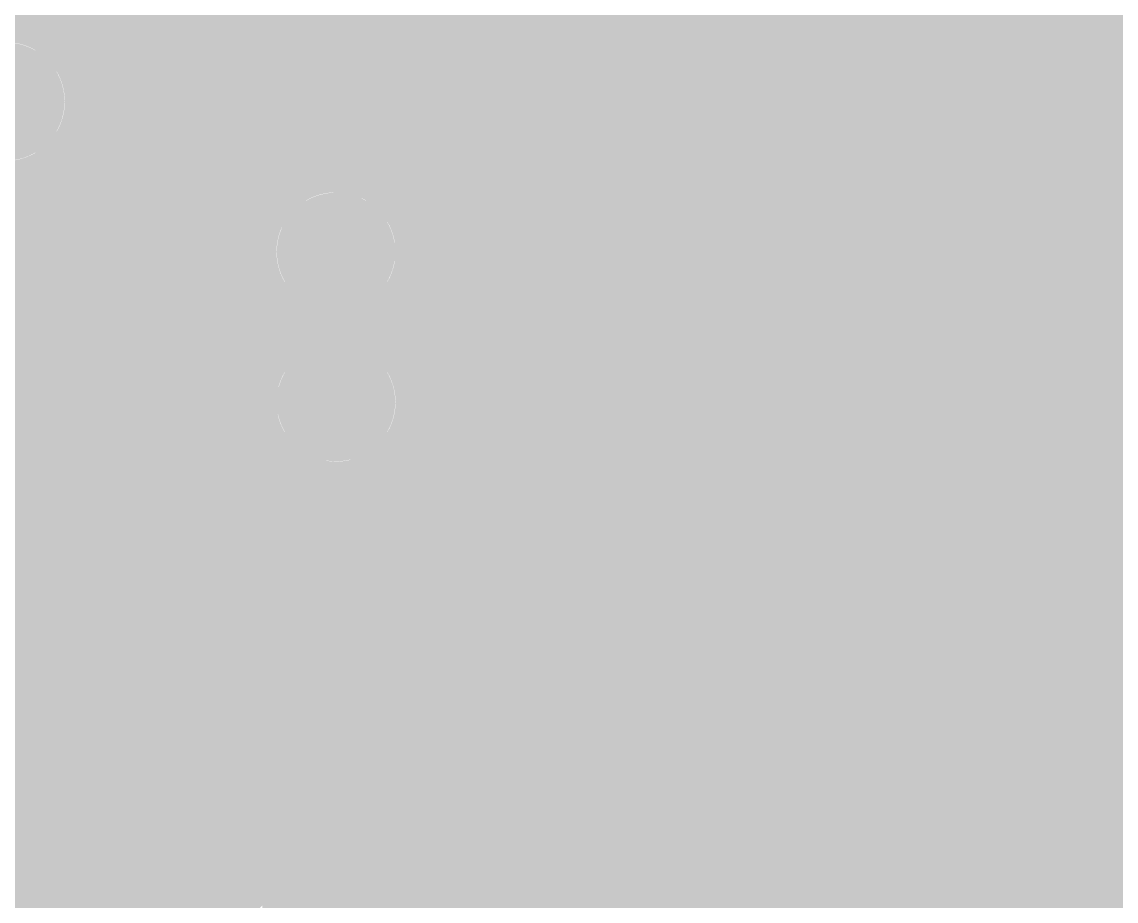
# Model space of a CAD drawing. Extents: x -4 to 136, y -50 to 40.
# Drawn here: x 109.99 to 119.24, y 6.83 to 14.26 of the extents above; entities that cross this region are included whole.
import ezdxf

# ---------------------------------------------------------------- set-up
doc = ezdxf.new("R2010")
doc.units = 0
doc.header["$MEASUREMENT"] = 0
doc.layers.get('0').update_dxf_attribs({"linetype": 'CONTINUOUS'})
for name, color, linetype in [('25-335-0_BOT', 7, 'CONTINUOUS'), ('25-335-0_DRD', 7, 'CONTINUOUS'), ('25-335-0_GND', 6, 'CONTINUOUS'), ('25-335-0_IN1', 4, 'CONTINUOUS'), ('25-335-0_SMT', 5, 'CONTINUOUS'), ('25-335-0_SPT', 10, 'CONTINUOUS'), ('25-335-0_SST', 9, 'CONTINUOUS'), ('25-335-0_TOP', 12, 'CONTINUOUS'), ('THRUHOLE_TAP', 15, 'CONTINUOUS')]:
    doc.layers.add(name, color=color, linetype=linetype)

# ---------------------------------------------------------------- blocks, each defined once
blk = doc.blocks.new('ROUND_40')
at = {"const_width": 0.29972}
blk.add_lwpolyline([(-0.14986, 0, 1), (0.14986, 0, 1)], format="xyb", close=True, dxfattribs=at)
blk = doc.blocks.new('ROUND_60')
at = {"const_width": 0.50038}
blk.add_lwpolyline([(-0.25019, 0, 1), (0.25019, 0, 1)], format="xyb", close=True, dxfattribs=at)
blk = doc.blocks.new('ROUND_63')
at = {"const_width": 0.0635}
blk.add_lwpolyline([(-0.03175, 0, 1), (0.03175, 0, 1)], format="xyb", close=True, dxfattribs=at)
blk = doc.blocks.new('RECTANGLE_2')
blk.add_solid([(0.4826, 0.4064), (0.4826, -0.4064), (-0.4826, 0.4064), (-0.4826, -0.4064)])
blk = doc.blocks.new('RECTANGLE_17')
blk.add_solid([(0.508, 0.635), (0.508, -0.635), (-0.508, 0.635), (-0.508, -0.635)])
blk = doc.blocks.new('ROUND_23')
at = {"const_width": 0.10033}
blk.add_lwpolyline([(-0.050164, 0, 1), (0.050164, 0, 1)], format="xyb", close=True, dxfattribs=at)

msp = doc.modelspace()

# ---------------------------------------------------------------- linework, layer by layer
at = {"layer": '25-335-0_BOT'}
for points, const_width in [([(118.4148, 33.401), (118.4148, -1.2573)], 0.254), ([(118.6434, 33.401), (118.6434, -1.2573)], 0.254), ([(118.1862, 27.10434), (118.1862, -1.2573)], 0.254), ([(118.872, 27.10688), (118.872, -1.2573)], 0.254), ([(117.9576, 26.85796), (117.9576, -1.2573)], 0.254), ([(119.1006, 26.85796), (119.1006, -1.2573)], 0.254), ([(114.3, 26.6954), (114.3, -1.2573)], 0.254), ([(117.729, 26.71572), (117.729, -1.2573)], 0.254), ([(119.3292, 26.71572), (119.3292, -1.2573)], 0.254), ([(114.5286, 26.62936), (114.5286, -1.2573)], 0.254), ([(114.7572, 26.61412), (114.7572, -1.2573)], 0.254), ([(114.9858, 26.6446), (114.9858, -1.2573)], 0.254), ([(117.0432, 26.63444), (117.0432, -1.2573)], 0.254), ([(117.2718, 26.61412), (117.2718, -1.2573)], 0.254), ([(117.5004, 26.63952), (117.5004, -1.2573)], 0.254), ([(114.0714, 20.62226), (114.0714, -1.2573)], 0.254), ([(111.0996, 18.6436), (111.0996, 5.28828)], 0.254), ([(110.2868, 18.51406), (110.2868, 14.0462)], 0.254), ([(110.871, 18.47342), (110.871, 0.1016)], 0.254), ([(110.4138, 18.4531), (110.4138, 13.87856)], 0.254), ([(110.6424, 18.42008), (110.6424, 0.3302)], 0.254), ([(111.633, 0.0762), (111.633, 4.953), (111.633, 16.51), (113.284, 18.161)], 0.381), ([(113.8428, 17.8689), (113.8428, -1.2573)], 0.254), ([(113.6142, 17.62506), (113.6142, -1.2573)], 0.254), ([(113.3856, 17.526), (113.3856, -1.2573)], 0.254), ([(113.157, 17.2974), (113.157, 12.68984)], 0.254), ([(112.9284, 17.0688), (112.9284, 12.88288)], 0.254), ([(112.6998, 16.8402), (112.6998, 12.94638)], 0.254), ([(112.4712, 16.6116), (112.4712, 12.92352)], 0.254), ([(111.1123, 16.51), (111.1123, 5.30606)], 0.254), ([(112.2426, 16.383), (112.2426, 12.79906)], 0.254), ([(115.2144, 16.3576), (115.2144, -1.2573)], 0.254), ([(112.1537, 16.2941), (112.1537, 12.70762)], 0.254), ([(115.443, 16.18742), (115.443, 4.94284)], 0.254), ([(115.6716, 16.13408), (115.6716, 5.13588)], 0.254), ([(116.8146, 14.7066), (116.8146, -1.2573)], 0.254), ([(115.9002, 14.65326), (115.9002, 5.19938)], 0.254), ([(116.1288, 14.5161), (116.1288, 5.17652)], 0.254), ([(116.3574, 14.48308), (116.3574, 5.05206)], 0.254), ([(116.586, 14.53642), (116.586, -1.2573)], 0.254), ([(111.1123, 14.2748), (110.2868, 14.2748)], 0.254), ([(119.7102, 14.2748), (112.1537, 14.2748)], 0.254), ([(111.1123, 14.0462), (110.2868, 14.0462)], 0.254), ([(119.7102, 14.0462), (112.1537, 14.0462)], 0.254), ([(111.1123, 13.8176), (110.44174, 13.8176)], 0.254), ([(119.7102, 13.8176), (112.1537, 13.8176)], 0.254), ([(111.1123, 13.589), (110.48492, 13.589)], 0.254), ([(119.7102, 13.589), (112.1537, 13.589)], 0.254), ([(110.4138, 13.2969), (110.4138, 0.5588)], 0.254), ([(111.1123, 13.3604), (110.44174, 13.3604)], 0.254), ([(119.7102, 13.3604), (112.1537, 13.3604)], 0.254), ([(111.1123, 13.1318), (110.2868, 13.1318)], 0.254), ([(119.7102, 13.1318), (112.1537, 13.1318)], 0.254), ([(110.1852, 13.05306), (110.1852, 0.7874)], 0.254), ([(109.9566, 12.9667), (109.9566, 1.016)], 0.254), ([(111.1123, 12.9032), (109.6137, 12.9032)], 0.254), ([(112.41278, 12.9032), (112.1537, 12.9032)], 0.254), ([(119.7102, 12.9032), (112.88522, 12.9032)], 0.254), ([(111.1123, 12.6746), (109.6137, 12.6746)], 0.254), ([(119.7102, 12.6746), (113.1697, 12.6746)], 0.254), ([(111.1123, 12.446), (109.6137, 12.446)], 0.254), ([(119.7102, 12.446), (113.26622, 12.446)], 0.254), ([(112.649, 12.319), (112.649, 11.049)], 0.2032), ([(111.1123, 12.2174), (109.6137, 12.2174)], 0.254), ([(119.7102, 12.2174), (113.2713, 12.2174)], 0.254), ([(111.1123, 11.9888), (109.6137, 11.9888)], 0.254), ([(119.59082, 11.9888), (113.18494, 11.9888)], 0.254), ([(113.157, 11.94562), (113.157, 11.41984)], 0.254), ([(113.0808, 11.85926), (113.0808, 11.5062)], 0.254), ([(111.1123, 11.7602), (109.6137, 11.7602)], 0.254), ([(119.51716, 11.7602), (113.0808, 11.7602)], 0.254), ([(111.1123, 11.5316), (109.6137, 11.5316)], 0.254), ([(119.52986, 11.5316), (113.0808, 11.5316)], 0.254), ([(111.1123, 11.303), (109.6137, 11.303)], 0.254), ([(119.63908, 11.303), (113.22558, 11.303)], 0.254), ([(111.1123, 11.0744), (109.6137, 11.0744)], 0.254), ([(119.98198, 11.0744), (113.27892, 11.0744)], 0.254), ([(111.1123, 10.8458), (109.6137, 10.8458)], 0.254), ([(124.1552, 10.8458), (113.2459, 10.8458)], 0.254), ([(111.1123, 10.6172), (109.6137, 10.6172)], 0.254), ([(112.1537, 10.66038), (112.1537, 5.30606)], 0.254), ([(112.18926, 10.6172), (112.1537, 10.6172)], 0.254), ([(124.1552, 10.6172), (113.1062, 10.6172)], 0.254), ([(113.157, 10.67562), (113.157, -1.2573)], 0.254), ([(112.2426, 10.5664), (112.2426, 5.11048)], 0.254), ([(112.4712, 10.44448), (112.4712, -1.2573)], 0.254), ([(112.6998, 10.42162), (112.6998, -1.2573)], 0.254), ([(112.9284, 10.48512), (112.9284, -1.2573)], 0.254), ([(111.1123, 10.3886), (109.6137, 10.3886)], 0.254), ([(124.1552, 10.3886), (112.1537, 10.3886)], 0.254), ([(111.1123, 10.16), (109.6137, 10.16)], 0.254), ([(124.1552, 10.16), (112.1537, 10.16)], 0.254), ([(111.1123, 9.9314), (109.6137, 9.9314)], 0.254), ([(124.1552, 9.9314), (112.1537, 9.9314)], 0.254), ([(111.1123, 9.7028), (109.6137, 9.7028)], 0.254), ([(124.12726, 9.7028), (112.1537, 9.7028)], 0.254), ([(111.1123, 9.4742), (109.6137, 9.4742)], 0.254), ([(123.9901, 9.4742), (112.1537, 9.4742)], 0.254), ([(111.1123, 9.2456), (109.6137, 9.2456)], 0.254), ([(123.95708, 9.2456), (112.1537, 9.2456)], 0.254), ([(111.1123, 9.017), (109.6137, 9.017)], 0.254), ([(124.01042, 9.017), (112.1537, 9.017)], 0.254), ([(111.1123, 8.7884), (109.6137, 8.7884)], 0.254), ([(124.1806, 8.7884), (112.1537, 8.7884)], 0.254), ([(111.1123, 8.5598), (109.6137, 8.5598)], 0.254), ([(124.66574, 8.5598), (112.1537, 8.5598)], 0.254), ([(111.1123, 8.3312), (109.6137, 8.3312)], 0.254), ([(124.6632, 8.3312), (112.1537, 8.3312)], 0.254), ([(111.1123, 8.1026), (109.6137, 8.1026)], 0.254), ([(124.6632, 8.1026), (112.1537, 8.1026)], 0.254), ([(111.1123, 7.874), (109.6137, 7.874)], 0.254), ([(124.51842, 7.874), (112.1537, 7.874)], 0.254), ([(111.1123, 7.6454), (109.6137, 7.6454)], 0.254), ([(124.46508, 7.6454), (112.1537, 7.6454)], 0.254), ([(111.1123, 7.4168), (109.6137, 7.4168)], 0.254), ([(124.4981, 7.4168), (112.1537, 7.4168)], 0.254), ([(111.1123, 7.1882), (109.6137, 7.1882)], 0.254), ([(124.63526, 7.1882), (112.1537, 7.1882)], 0.254), ([(111.1123, 6.9596), (109.6137, 6.9596)], 0.254), ([(126.0602, 6.9596), (112.1537, 6.9596)], 0.254), ([(111.1123, 6.731), (109.6137, 6.731)], 0.254), ([(126.0602, 6.731), (112.1537, 6.731)], 0.254)]:
    msp.add_lwpolyline(points, dxfattribs=dict(at, const_width=const_width))
at = {"layer": '25-335-0_BOT', "const_width": 0.254}
for points in [[(110.48492, 13.589, 0.2063464), (110.28752, 14.04696)], [(109.855, 12.95908, 0.4142136), (110.48492, 13.589)], [(112.649, 12.94892, 0.2303249), (112.15342, 12.70784)], [(113.27892, 12.319, 0.4142136), (112.649, 12.94892)], [(113.0808, 11.85926, 0.2070673), (113.27972, 12.319)], [(113.27892, 11.049, 0.2063464), (113.08152, 11.50696)], [(112.649, 10.41908, 0.4142136), (113.27892, 11.049)], [(112.1537, 10.66038, 0.2303247), (112.649, 10.41944)]]:
    msp.add_lwpolyline(points, format="xyb", dxfattribs=at)
at = {"layer": '25-335-0_DRD', "const_width": 0.254}
for points in [[(110.49, 14.224), (109.22, 14.224)], [(110.49, 14.224), (109.22, 12.954)], [(110.49, 12.954), (109.22, 14.224)], [(110.49, 12.954), (110.49, 14.224)], [(115.951, 14.097), (115.951, 12.827)], [(117.221, 14.097), (115.951, 14.097)], [(117.221, 14.097), (115.951, 12.827)], [(117.221, 12.827), (115.951, 14.097)], [(115.951, 14.097), (115.951, 12.827)], [(117.221, 14.097), (115.951, 14.097)], [(117.221, 14.097), (115.951, 12.827)], [(117.221, 12.827), (115.951, 14.097)], [(117.221, 12.827), (117.221, 14.097)], [(117.221, 12.827), (117.221, 14.097)], [(109.22, 12.954), (110.49, 12.954)], [(110.236, 12.954), (110.236, 11.684)], [(111.506, 12.954), (110.236, 12.954)], [(111.506, 12.954), (110.236, 11.684)], [(111.506, 11.684), (110.236, 12.954)], [(111.506, 11.684), (111.506, 12.954)], [(112.014, 12.954), (112.014, 11.684)], [(113.284, 12.954), (112.014, 12.954)], [(113.284, 12.954), (112.014, 11.684)], [(113.284, 11.684), (112.014, 12.954)], [(113.284, 11.684), (113.284, 12.954)], [(115.951, 12.827), (117.221, 12.827)], [(115.951, 12.827), (117.221, 12.827)], [(110.236, 11.684), (111.506, 11.684)], [(112.014, 11.684), (113.284, 11.684)], [(112.014, 11.684), (112.014, 10.414)], [(113.284, 11.684), (112.014, 11.684)], [(113.284, 11.684), (112.014, 10.414)], [(113.284, 10.414), (112.014, 11.684)], [(113.284, 10.414), (113.284, 11.684)], [(111.887, 10.414), (111.887, 9.144)], [(113.157, 10.414), (111.887, 10.414)], [(113.157, 10.414), (111.887, 9.144)], [(113.157, 9.144), (111.887, 10.414)], [(111.887, 10.414), (111.887, 9.144)], [(113.157, 10.414), (111.887, 10.414)], [(113.157, 10.414), (111.887, 9.144)], [(113.157, 9.144), (111.887, 10.414)], [(112.014, 10.414), (113.284, 10.414)], [(113.157, 9.144), (113.157, 10.414)], [(113.157, 9.144), (113.157, 10.414)], [(111.887, 9.144), (113.157, 9.144)], [(111.887, 9.144), (113.157, 9.144)], [(115.316, 9.017), (115.316, 7.747)], [(116.586, 9.017), (115.316, 9.017)], [(116.586, 9.017), (115.316, 7.747)], [(116.586, 7.747), (115.316, 9.017)], [(115.316, 9.017), (115.316, 7.747)], [(116.586, 9.017), (115.316, 9.017)], [(116.586, 9.017), (115.316, 7.747)], [(116.586, 7.747), (115.316, 9.017)], [(115.316, 9.017), (115.316, 7.747)], [(116.586, 9.017), (115.316, 9.017)], [(116.586, 9.017), (115.316, 7.747)], [(116.586, 7.747), (115.316, 9.017)], [(115.316, 9.017), (115.316, 7.747)], [(116.586, 9.017), (115.316, 9.017)], [(116.586, 9.017), (115.316, 7.747)], [(116.586, 7.747), (115.316, 9.017)], [(116.586, 7.747), (116.586, 9.017)], [(116.586, 7.747), (116.586, 9.017)], [(116.586, 7.747), (116.586, 9.017)], [(116.586, 7.747), (116.586, 9.017)], [(116.205, 8.89), (116.205, 7.62)], [(117.475, 8.89), (116.205, 8.89)], [(117.475, 8.89), (116.205, 7.62)], [(117.475, 7.62), (116.205, 8.89)], [(116.205, 8.89), (116.205, 7.62)], [(117.475, 8.89), (116.205, 8.89)], [(117.475, 8.89), (116.205, 7.62)], [(117.475, 7.62), (116.205, 8.89)], [(117.475, 7.62), (117.475, 8.89)], [(117.475, 7.62), (117.475, 8.89)], [(118.11, 8.89), (118.11, 7.62)], [(119.38, 8.89), (118.11, 8.89)], [(119.38, 8.89), (118.11, 7.62)], [(119.38, 7.62), (118.11, 8.89)], [(115.316, 7.747), (116.586, 7.747)], [(115.316, 7.747), (116.586, 7.747)], [(115.316, 7.747), (116.586, 7.747)], [(115.316, 7.747), (116.586, 7.747)], [(116.205, 7.62), (117.475, 7.62)], [(116.205, 7.62), (117.475, 7.62)], [(118.11, 7.62), (119.38, 7.62)]]:
    msp.add_lwpolyline(points, dxfattribs=at)
at = {"layer": '25-335-0_IN1'}
for points, const_width in [([(119.7991, 27.96032), (119.7991, 27.5971), (119.507, 27.305), (119.507, 13.843), (110.363, 4.699), (104.775, 4.699), (104.267, 5.207)], 0.2032), ([(118.4148, 27.2669), (118.4148, 13.3604)], 0.254), ([(118.6434, 27.26944), (118.6434, 13.589)], 0.254), ([(118.1862, 26.98242), (118.1862, 13.1318)], 0.254), ([(118.872, 26.98496), (118.872, 13.8176)], 0.254), ([(117.9576, 26.80716), (117.9576, 12.9032)], 0.254), ([(119.0752, 26.82494), (119.0752, 14.0208)], 0.254), ([(117.729, 26.69794), (117.729, 12.6746)], 0.254), ([(117.0432, 26.62936), (117.0432, 11.9888)], 0.254), ([(117.2718, 26.61412), (117.2718, 12.2174)], 0.254), ([(117.5004, 26.63444), (117.5004, 12.446)], 0.254), ([(109.9566, 15.1892), (109.9566, 14.2113)], 0.254), ([(110.1852, 15.1892), (110.1852, 14.12494)], 0.254), ([(110.4138, 15.1892), (110.4138, 13.87856)], 0.254), ([(110.6424, 15.1892), (110.6424, 5.588)], 0.254), ([(110.871, 15.1892), (110.871, 5.8166)], 0.254), ([(111.0996, 15.1892), (111.0996, 6.0452)], 0.254), ([(111.3282, 15.1892), (111.3282, 6.2738)], 0.254), ([(111.5568, 15.1892), (111.5568, 6.5024)], 0.254), ([(111.7854, 15.1892), (111.7854, 6.731)], 0.254), ([(112.014, 15.1892), (112.014, 6.9596)], 0.254), ([(112.2426, 15.1892), (112.2426, 12.79906)], 0.254), ([(112.4712, 15.1892), (112.4712, 12.92352)], 0.254), ([(112.6998, 15.1892), (112.6998, 12.94638)], 0.254), ([(112.9284, 15.1892), (112.9284, 12.88288)], 0.254), ([(113.157, 15.1892), (113.157, 12.68984)], 0.254), ([(113.3856, 15.1892), (113.3856, 8.3312)], 0.254), ([(113.6142, 15.1892), (113.6142, 8.5598)], 0.254), ([(113.8428, 15.1892), (113.8428, 8.7884)], 0.254), ([(114.0714, 15.1892), (114.0714, 9.017)], 0.254), ([(114.3, 15.1892), (114.3, 9.2456)], 0.254), ([(114.5286, 15.1892), (114.5286, 9.4742)], 0.254), ([(114.7572, 15.1892), (114.7572, 9.7028)], 0.254), ([(114.9858, 15.1892), (114.9858, 9.9314)], 0.254), ([(115.2144, 15.1892), (115.2144, 10.16)], 0.254), ([(115.443, 15.1892), (115.443, 10.3886)], 0.254), ([(115.6716, 15.16126), (115.6716, 10.6172)], 0.254), ([(116.8146, 14.7066), (116.8146, 11.7602)], 0.254), ([(115.9002, 14.65326), (115.9002, 10.8458)], 0.254), ([(116.1288, 14.5161), (116.1288, 11.0744)], 0.254), ([(116.3574, 14.48308), (116.3574, 11.303)], 0.254), ([(116.586, 14.53642), (116.586, 11.5316)], 0.254), ([(119.0752, 14.2748), (109.7788, 14.2748)], 0.254), ([(119.0752, 14.0208), (110.18266, 5.1308)], 0.254), ([(119.0752, 14.0462), (110.2868, 14.0462)], 0.254), ([(118.86946, 13.8176), (110.44174, 13.8176)], 0.254), ([(118.64086, 13.589), (110.48492, 13.589)], 0.254), ([(119.8118, 13.5382), (111.82604, 5.55244)], 0.254), ([(110.4138, 13.2969), (110.4138, 5.3594)], 0.254), ([(118.41226, 13.3604), (110.44174, 13.3604)], 0.254), ([(118.18366, 13.1318), (110.2868, 13.1318)], 0.254), ([(110.1852, 13.05306), (110.1852, 5.1308)], 0.254), ([(119.3292, 13.05306), (119.3292, -3.556)], 0.254), ([(109.9566, 12.9667), (109.9566, 5.1308)], 0.254), ([(112.41278, 12.9032), (108.5088, 12.9032)], 0.254), ([(117.95506, 12.9032), (112.88522, 12.9032)], 0.254), ([(119.1006, 12.82446), (119.1006, -3.556)], 0.254), ([(135.509, 12.9032), (119.1768, 12.9032)], 0.254), ([(112.1283, 12.6746), (108.5088, 12.6746)], 0.254), ([(117.72646, 12.6746), (113.1697, 12.6746)], 0.254), ([(135.509, 12.6746), (118.9482, 12.6746)], 0.254), ([(118.872, 12.59586), (118.872, -3.556)], 0.254), ([(112.03178, 12.446), (108.5088, 12.446)], 0.254), ([(117.49786, 12.446), (113.26622, 12.446)], 0.254), ([(118.6434, 12.36726), (118.6434, -3.556)], 0.254), ([(135.509, 12.446), (118.7196, 12.446)], 0.254), ([(112.0267, 12.2174), (108.5088, 12.2174)], 0.254), ([(117.26926, 12.2174), (113.2713, 12.2174)], 0.254), ([(119.80672, 12.2174), (118.491, 12.2174)], 0.254), ([(118.4148, 12.13866), (118.4148, -3.556)], 0.254), ([(112.11306, 11.9888), (108.5088, 11.9888)], 0.254), ([(117.04066, 11.9888), (113.18494, 11.9888)], 0.254), ([(119.59082, 11.9888), (118.2624, 11.9888)], 0.254), ([(113.157, 11.94562), (113.157, 11.41984)], 0.254), ([(118.1862, 11.91006), (118.1862, -3.556)], 0.254), ([(112.2426, 11.8364), (112.2426, 11.52906)], 0.254), ([(112.3569, 11.7602), (108.5088, 11.7602)], 0.254), ([(112.4712, 11.71448), (112.4712, 11.65352)], 0.254), ([(112.9284, 11.75512), (112.9284, 11.61288)], 0.254), ([(116.81206, 11.7602), (112.93856, 11.7602)], 0.254), ([(119.51716, 11.7602), (118.0338, 11.7602)], 0.254), ([(117.9576, 11.68146), (117.9576, -3.556)], 0.254), ([(112.2426, 11.5316), (108.5088, 11.5316)], 0.254), ([(116.58346, 11.5316), (113.05286, 11.5316)], 0.254), ([(119.52986, 11.5316), (117.8052, 11.5316)], 0.254), ([(117.729, 11.45286), (117.729, -3.556)], 0.254), ([(112.07242, 11.303), (108.5088, 11.303)], 0.254), ([(116.35486, 11.303), (113.22558, 11.303)], 0.254), ([(119.63908, 11.303), (117.5766, 11.303)], 0.254), ([(117.5004, 11.22426), (117.5004, -3.556)], 0.254), ([(112.01908, 11.0744), (108.64088, 11.0744)], 0.254), ([(116.12626, 11.0744), (113.27892, 11.0744)], 0.254), ([(119.98198, 11.0744), (117.348, 11.0744)], 0.254), ([(117.2718, 10.99566), (117.2718, -3.556)], 0.254), ([(112.0521, 10.8458), (108.70438, 10.8458)], 0.254), ([(115.89766, 10.8458), (113.2459, 10.8458)], 0.254), ([(135.509, 10.8458), (117.1194, 10.8458)], 0.254), ([(117.0432, 10.76706), (117.0432, -3.556)], 0.254), ([(112.18926, 10.6172), (108.68152, 10.6172)], 0.254), ([(115.66906, 10.6172), (113.1062, 10.6172)], 0.254), ([(113.157, 10.67562), (113.157, 8.1026)], 0.254), ([(135.509, 10.6172), (116.8908, 10.6172)], 0.254), ([(112.2426, 10.5664), (112.2426, 7.1882)], 0.254), ([(116.8146, 10.53846), (116.8146, -3.556)], 0.254), ([(112.4712, 10.44448), (112.4712, 7.4168)], 0.254), ([(112.6998, 10.42162), (112.6998, 7.6454)], 0.254), ([(112.9284, 10.48512), (112.9284, 7.874)], 0.254), ([(115.44046, 10.3886), (108.55706, 10.3886)], 0.254), ([(135.509, 10.3886), (116.6622, 10.3886)], 0.254), ([(116.586, 10.30986), (116.586, -3.556)], 0.254), ([(115.21186, 10.16), (107.30484, 10.16)], 0.254), ([(135.509, 10.16), (116.4336, 10.16)], 0.254), ([(116.3574, 10.08126), (116.3574, 5.05206)], 0.254), ([(114.98326, 9.9314), (104.3686, 9.9314)], 0.254), ([(135.509, 9.9314), (116.205, 9.9314)], 0.254), ([(116.1288, 9.85266), (116.1288, 5.17652)], 0.254), ([(114.75466, 9.7028), (104.38384, 9.7028)], 0.254), ([(124.12726, 9.7028), (115.9764, 9.7028)], 0.254), ([(115.9002, 9.62406), (115.9002, 5.19938)], 0.254), ([(114.52606, 9.4742), (104.31018, 9.4742)], 0.254), ([(123.9901, 9.4742), (115.7478, 9.4742)], 0.254), ([(115.6716, 9.39546), (115.6716, 5.13588)], 0.254), ([(114.29746, 9.2456), (104.09428, 9.2456)], 0.254), ([(123.95708, 9.2456), (115.5192, 9.2456)], 0.254), ([(115.443, 9.16686), (115.443, 4.94284)], 0.254), ([(114.06886, 9.017), (99.30638, 9.017)], 0.254), ([(115.2144, 8.93826), (115.2144, 4.6228)], 0.254), ([(124.01042, 9.017), (115.2906, 9.017)], 0.254), ([(113.84026, 8.7884), (98.96348, 8.7884)], 0.254), ([(124.1806, 8.7884), (115.062, 8.7884)], 0.254), ([(114.9858, 8.70966), (114.9858, 4.6228)], 0.254), ([(113.61166, 8.5598), (97.7138, 8.5598)], 0.254), ([(114.7572, 8.48106), (114.7572, 4.6228)], 0.254), ([(135.509, 8.5598), (114.8334, 8.5598)], 0.254), ([(113.38306, 8.3312), (97.9424, 8.3312)], 0.254), ([(135.509, 8.3312), (114.6048, 8.3312)], 0.254), ([(114.5286, 8.25246), (114.5286, 4.6228)], 0.254), ([(113.15446, 8.1026), (98.171, 8.1026)], 0.254), ([(124.6886, 8.1026), (114.3762, 8.1026)], 0.254), ([(114.3, 8.02386), (114.3, 4.6228)], 0.254), ([(112.92586, 7.874), (98.3996, 7.874)], 0.254), ([(124.51842, 7.874), (114.1476, 7.874)], 0.254), ([(114.0714, 7.79526), (114.0714, 4.6228)], 0.254), ([(112.69726, 7.6454), (104.49306, 7.6454)], 0.254), ([(124.46508, 7.6454), (113.919, 7.6454)], 0.254), ([(113.8428, 7.56666), (113.8428, 4.6228)], 0.254), ([(112.46866, 7.4168), (104.61752, 7.4168)], 0.254), ([(124.4981, 7.4168), (113.6904, 7.4168)], 0.254), ([(113.6142, 7.33806), (113.6142, 4.6228)], 0.254), ([(112.24006, 7.1882), (104.64038, 7.1882)], 0.254), ([(124.63526, 7.1882), (113.4618, 7.1882)], 0.254), ([(113.3856, 7.10946), (113.3856, 4.6228)], 0.254), ([(112.01146, 6.9596), (104.57688, 6.9596)], 0.254), ([(135.509, 6.9596), (113.2332, 6.9596)], 0.254), ([(113.157, 6.88086), (113.157, 4.6228)], 0.254), ([(111.78286, 6.731), (104.38384, 6.731)], 0.254), ([(135.509, 6.731), (113.0046, 6.731)], 0.254)]:
    msp.add_lwpolyline(points, dxfattribs=dict(at, const_width=const_width))
at = {"layer": '25-335-0_IN1', "const_width": 0.254}
for points in [[(110.48492, 13.589, 0.4142136), (109.855, 14.21892)], [(109.855, 12.95908, 0.4142136), (110.48492, 13.589)], [(112.649, 12.94892, 0.4142136), (112.01908, 12.319)], [(113.27892, 12.319, 0.4142136), (112.649, 12.94892)], [(112.01908, 12.319, 0.4142136), (112.649, 11.68908)], [(112.649, 11.68908, 0.4142136), (113.27892, 12.319)], [(112.649, 11.67892, 0.4142136), (112.01908, 11.049)], [(113.27892, 11.049, 0.4142136), (112.649, 11.67892)], [(112.01908, 11.049, 0.4142136), (112.649, 10.41908)], [(112.649, 10.41908, 0.4142136), (113.27892, 11.049)]]:
    msp.add_lwpolyline(points, format="xyb", dxfattribs=at)
at = {"layer": '25-335-0_SST', "const_width": 0.1524}
for points in [[(107.823, 12.319), (111.887, 12.319), (111.887, 16.891), (110.109, 16.891), (109.855, 16.637), (109.601, 16.891), (107.823, 16.891), (107.823, 12.319)], [(112.268, 12.319), (116.332, 12.319), (116.332, 16.891), (114.554, 16.891), (114.3, 16.637), (114.046, 16.891), (112.268, 16.891), (112.268, 12.319)], [(116.713, 12.319), (120.777, 12.319), (120.777, 16.891), (118.999, 16.891), (118.745, 16.637), (118.491, 16.891), (116.713, 16.891), (116.713, 12.319)], [(111.633, 7.239), (115.697, 7.239), (115.697, 11.811), (113.919, 11.811), (113.665, 11.557), (113.411, 11.811), (111.633, 11.811), (111.633, 7.239)], [(114.6048, 11.60526), (114.43462, 11.54684), (114.43462, 11.30808), (114.6048, 11.24966), (114.77498, 11.13028), (115.28298, 11.13028), (115.45062, 11.19124), (115.45062, 11.54684), (115.28298, 11.60526), (114.6048, 11.60526)], [(116.0145, 11.6205), (116.0145, 8.6995), (117.6528, 8.6995), (117.6528, 11.6205), (116.0145, 11.6205)], [(117.9195, 11.6205), (117.9195, 8.6995), (119.5578, 8.6995), (119.5578, 11.6205), (117.9195, 11.6205)], [(112.4204, 11.48334), (112.4204, 11.12774), (112.59058, 11.00836), (112.76076, 11.00836), (112.9284, 11.12774), (112.9284, 11.48334), (111.9124, 11.48334)], [(114.77498, 11.36904), (114.43462, 11.13028)], [(112.4204, 11.18616), (111.9124, 11.00836)], [(114.77498, 10.29208), (114.77498, 10.76706), (115.45062, 10.53084), (115.45062, 10.41146), (114.43462, 10.41146)], [(112.4204, 10.23112), (112.4204, 10.58672), (112.59058, 10.64514), (112.76076, 10.64514), (112.9284, 10.58672), (112.9284, 10.23112), (112.76076, 10.17016), (112.59058, 10.17016), (111.9124, 10.40892)], [(109.6645, 10.3505), (109.6645, 7.4295), (111.3028, 7.4295), (111.3028, 10.3505), (109.6645, 10.3505)], [(112.4204, 9.74852), (112.4204, 9.39292), (112.25276, 9.33196), (112.08258, 9.33196), (111.9124, 9.39292), (111.9124, 9.74852), (112.08258, 9.80694), (112.25276, 9.80694), (112.9284, 9.57072)], [(116.12118, 7.90194), (116.47678, 7.90194), (116.59616, 8.07212), (116.59616, 8.23976), (116.47678, 8.40994), (116.12118, 8.40994), (116.12118, 7.39394)], [(117.3734, 7.90194), (117.0178, 7.90194), (116.95938, 8.07212), (116.95938, 8.23976), (117.0178, 8.40994), (117.3734, 8.40994), (117.43436, 8.23976), (117.43436, 8.07212), (117.1956, 7.39394)], [(118.27256, 7.73176), (117.79758, 7.73176), (118.0338, 8.40994), (118.15318, 8.40994), (118.15318, 7.39394)], [(116.41836, 7.90194), (116.59616, 7.39394)], [(109.6645, 7.1755), (109.6645, 4.2545), (111.3028, 4.2545), (111.3028, 7.1755), (109.6645, 7.1755)]]:
    msp.add_lwpolyline(points, dxfattribs=at)
at = {"layer": '25-335-0_TOP'}
for points, const_width in [([(117.729, 13.462), (117.729, 14.478), (105.029, 14.478), (104.521, 14.986), (104.521, 15.621), (104.013, 16.129), (102.235, 16.129), (101.6, 16.764), (100.33, 16.764), (99.187, 15.621), (98.298, 15.621)], 0.2032), ([(116.84, 10.8712), (116.8908, 10.8712), (117.602, 10.16), (121.666, 10.16), (123.19, 11.684), (123.19, 14.097), (122.809, 14.478), (117.729, 14.478), (117.729, 13.462)], 0.2032), ([(111.7092, 14.0462), (111.7092, 12.4968)], 0.254), ([(112.4458, 14.0462), (111.7092, 14.0462)], 0.254), ([(112.4458, 14.0462), (111.7092, 14.0462)], 0.254), ([(111.7854, 14.0462), (111.7854, 12.1158)], 0.254), ([(112.014, 14.0462), (112.014, 12.1158)], 0.254), ([(112.2426, 14.0462), (112.2426, 12.84478)], 0.254), ([(112.4458, 14.0462), (112.4458, 13.1064)], 0.254), ([(114.1222, 14.0462), (114.1222, 12.8397)], 0.254), ([(114.4778, 14.0462), (114.1222, 14.0462)], 0.254), ([(114.4778, 14.0462), (114.1222, 14.0462)], 0.254), ([(114.3, 14.0462), (114.3, 12.8778)], 0.254), ([(114.4778, 14.0462), (114.4778, 12.8778)], 0.254), ([(116.1542, 14.0462), (116.1542, 12.8778)], 0.254), ([(116.8908, 14.0462), (116.1542, 14.0462)], 0.254), ([(116.8908, 14.0462), (116.1542, 14.0462)], 0.254), ([(116.3574, 14.0462), (116.3574, 12.8778)], 0.254), ([(116.586, 14.0462), (116.586, 12.8778)], 0.254), ([(116.8146, 14.0462), (116.8146, 12.8778)], 0.254), ([(116.8908, 14.0462), (116.8908, 12.8778)], 0.254), ([(118.5672, 14.0462), (118.5672, 12.8778)], 0.254), ([(118.9228, 14.0462), (118.5672, 14.0462)], 0.254), ([(118.9228, 14.0462), (118.5672, 14.0462)], 0.254), ([(118.6434, 14.0462), (118.6434, 12.8778)], 0.254), ([(118.872, 14.0462), (118.872, 12.8778)], 0.254), ([(118.9228, 14.0462), (118.9228, 12.8778)], 0.254), ([(112.4458, 13.8176), (111.7092, 13.8176)], 0.254), ([(114.4778, 13.8176), (114.1222, 13.8176)], 0.254), ([(116.8908, 13.8176), (116.1542, 13.8176)], 0.254), ([(118.9228, 13.8176), (118.5672, 13.8176)], 0.254), ([(112.4458, 13.589), (111.7092, 13.589)], 0.254), ([(114.4778, 13.589), (114.1222, 13.589)], 0.254), ([(116.8908, 13.589), (116.1542, 13.589)], 0.254), ([(118.9228, 13.589), (118.5672, 13.589)], 0.254), ([(97.409, 11.176), (97.663, 11.43), (100.838, 11.43), (101.092, 11.684), (113.538, 11.684), (114.3, 12.446), (122.174, 12.446), (122.174, 13.462)], 0.2032), ([(110.871, 12.4968), (110.871, 13.462)], 0.254), ([(111.7092, 13.462), (110.871, 13.462)], 0.254), ([(110.871, 13.462), (110.871, 12.319)], 0.2032), ([(113.284, 13.462), (113.284, 13.335), (112.649, 12.7), (112.649, 12.319)], 0.2032), ([(114.4778, 13.462), (115.316, 13.462)], 0.254), ([(116.1542, 13.462), (115.316, 13.462)], 0.254), ([(116.586, 13.462), (115.316, 13.462)], 0.2032), ([(116.586, 13.462), (115.316, 13.462)], 0.2032), ([(118.745, 10.8712), (121.7422, 10.8712), (122.174, 11.303), (122.174, 12.446), (122.174, 13.462)], 0.2032), ([(118.9228, 13.462), (119.761, 13.462)], 0.254), ([(112.4458, 13.3604), (111.7092, 13.3604)], 0.254), ([(114.4778, 13.3604), (114.1222, 13.3604)], 0.254), ([(116.8908, 13.3604), (116.1542, 13.3604)], 0.254), ([(118.9228, 13.3604), (118.5672, 13.3604)], 0.254), ([(112.4458, 13.1318), (111.7092, 13.1318)], 0.254), ([(112.4458, 13.1064), (112.3442, 13.0048)], 0.254), ([(114.4778, 13.1318), (114.1222, 13.1318)], 0.254), ([(116.8908, 13.1318), (116.1542, 13.1318)], 0.254), ([(118.9228, 13.1318), (118.5672, 13.1318)], 0.254), ([(109.9566, 12.9667), (109.9566, 12.1158)], 0.254), ([(110.0328, 12.98448), (110.0328, 12.4968)], 0.254), ([(110.0328, 12.9032), (109.6772, 12.9032)], 0.254), ([(112.268, 12.9032), (111.7092, 12.9032)], 0.254), ([(114.4778, 12.9032), (114.1222, 12.9032)], 0.254), ([(114.4778, 12.8778), (114.3, 12.8778)], 0.254), ([(116.8908, 12.9032), (116.1542, 12.9032)], 0.254), ([(116.8908, 12.8778), (116.1542, 12.8778)], 0.254), ([(118.9228, 12.9032), (118.5672, 12.9032)], 0.254), ([(118.9228, 12.8778), (118.5672, 12.8778)], 0.254), ([(110.0328, 12.6746), (109.6772, 12.6746)], 0.254), ([(112.1283, 12.6746), (111.7092, 12.6746)], 0.254), ([(111.7092, 12.4968), (110.0328, 12.4968)], 0.254), ([(110.1852, 12.4968), (110.1852, 12.1158)], 0.254), ([(110.4138, 12.4968), (110.4138, 12.1158)], 0.254), ([(110.6424, 12.4968), (110.6424, 12.1158)], 0.254), ([(110.871, 12.4968), (110.871, 12.1158)], 0.254), ([(111.0996, 12.4968), (111.0996, 12.1158)], 0.254), ([(111.3282, 12.4968), (111.3282, 12.1158)], 0.254), ([(111.5568, 12.4968), (111.5568, 12.1158)], 0.254), ([(112.03178, 12.446), (105.01122, 12.446)], 0.254), ([(112.0267, 12.2174), (105.0163, 12.2174)], 0.254), ([(112.0521, 12.1158), (104.9909, 12.1158)], 0.254), ([(120.142, 11.684), (114.554, 11.684), (113.665, 10.795), (113.665, 10.668)], 0.2032), ([(114.7318, 11.2522), (114.5032, 11.02106)], 0.254), ([(116.0272, 11.2522), (114.7318, 11.2522)], 0.254), ([(114.7572, 11.2522), (114.7572, 9.3472)], 0.254), ([(114.9858, 11.2522), (114.9858, 9.3472)], 0.254), ([(115.2144, 11.2522), (115.2144, 9.3472)], 0.254), ([(115.443, 11.2522), (115.443, 9.3472)], 0.254), ([(115.6716, 11.2522), (115.6716, 7.6708)], 0.254), ([(115.9002, 11.2522), (115.9002, 7.6708)], 0.254), ([(116.0272, 11.2522), (116.0272, 10.1854)], 0.254), ([(116.0272, 11.0744), (114.554, 11.0744)], 0.254), ([(112.649, 11.049), (111.887, 11.049), (110.49, 9.652), (110.49, 9.6012)], 0.2032), ([(114.5032, 11.02106), (114.5032, 9.7028)], 0.254), ([(114.5286, 11.04646), (114.5286, 9.3472)], 0.254), ([(116.0272, 10.8458), (114.5032, 10.8458)], 0.254), ([(110.49, 6.4262), (112.268, 6.4262), (113.665, 7.8232), (113.665, 10.668)], 0.2032), ([(112.18926, 10.6172), (112.0648, 10.6172), (111.3028, 9.85266)], 0.254), ([(112.18926, 10.6172), (112.0648, 10.6172)], 0.254), ([(116.0272, 10.6172), (114.5032, 10.6172)], 0.254), ([(112.014, 10.56386), (112.014, 9.3472)], 0.254), ([(112.2426, 10.5664), (112.2426, 9.3472)], 0.254), ([(112.4712, 10.44448), (112.4712, 9.3472)], 0.254), ([(112.6998, 10.42162), (112.6998, 9.3472)], 0.254), ([(112.8268, 10.44448), (112.8268, 9.7028)], 0.254), ([(111.7854, 10.33526), (111.7854, 8.001)], 0.254), ([(112.8268, 10.3886), (111.8362, 10.3886)], 0.254), ([(116.0272, 10.3886), (114.5032, 10.3886)], 0.254), ([(112.8268, 10.16), (111.6076, 10.16)], 0.254), ([(116.0272, 10.16), (114.5032, 10.16)], 0.254), ([(116.0272, 10.1854), (116.0272, 10.1346)], 0.254), ([(111.5568, 10.10666), (111.5568, 7.7978)], 0.254), ([(116.0272, 10.1346), (116.0272, 8.7122)], 0.254), ([(111.3282, 9.87806), (111.3282, 7.7978)], 0.254), ([(112.8268, 9.9314), (111.379, 9.9314)], 0.254), ([(116.0272, 9.9314), (114.5032, 9.9314)], 0.254), ([(111.3028, 9.85266), (111.3028, 8.9154)], 0.254), ([(112.522, 9.779), (112.141, 9.779), (110.5408, 8.1788), (110.49, 8.1788)], 0.2032), ([(110.49, 8.1788), (110.5408, 8.1788), (112.141, 9.779), (112.522, 9.779)], 0.2032), ([(113.2332, 9.7028), (111.3028, 9.7028)], 0.254), ([(113.2332, 9.7028), (112.8268, 9.7028)], 0.254), ([(112.9284, 9.7028), (112.9284, 9.3472)], 0.254), ([(113.157, 9.7028), (113.157, 9.3472)], 0.254), ([(113.2332, 9.7028), (113.2332, 9.3472)], 0.254), ([(114.0968, 9.7028), (114.0968, 9.3472)], 0.254), ([(114.5032, 9.7028), (114.0968, 9.7028)], 0.254), ([(116.0272, 9.7028), (114.0968, 9.7028)], 0.254), ([(114.3, 9.7028), (114.3, 9.3472)], 0.254), ([(117.9322, 9.7282), (117.6528, 9.7282)], 0.254), ([(117.6528, 9.7282), (117.6528, 8.7122)], 0.254), ([(117.9322, 9.7028), (117.6528, 9.7028)], 0.254), ([(117.729, 9.7282), (117.729, 7.6708)], 0.254), ([(117.9322, 9.7282), (117.9322, 8.7122)], 0.254), ([(104.013, 7.239), (107.061, 7.239), (107.442, 7.62), (107.442, 8.382), (107.95, 8.89), (109.855, 8.89), (110.49, 9.525), (110.49, 9.6012)], 0.2032), ([(113.2332, 9.4742), (111.3028, 9.4742)], 0.254), ([(116.0272, 9.4742), (114.0968, 9.4742)], 0.254), ([(116.0272, 9.4488), (116.84, 9.4488)], 0.254), ([(116.84, 8.7122), (116.84, 9.4488)], 0.254), ([(117.6528, 9.4488), (116.84, 9.4488)], 0.254), ([(116.84, 9.4488), (116.84, 8.255)], 0.2032), ([(116.84, 9.4488), (116.84, 8.255)], 0.2032), ([(117.9322, 9.4742), (117.6528, 9.4742)], 0.254), ([(117.9322, 9.4488), (118.745, 9.4488)], 0.254), ([(118.745, 8.7122), (118.745, 9.4488)], 0.254), ([(119.5578, 9.4488), (118.745, 9.4488)], 0.254), ([(118.745, 8.255), (118.745, 9.4488)], 0.2032), ([(113.2332, 9.3472), (111.8108, 9.3472)], 0.254), ([(111.8108, 9.3472), (111.8108, 8.0264)], 0.254), ([(115.5192, 9.3472), (114.0968, 9.3472)], 0.254), ([(114.681, 9.3472), (114.681, 8.382)], 0.254), ([(115.5192, 9.3472), (115.5192, 7.6708)], 0.254), ([(111.8108, 9.2456), (111.3028, 9.2456)], 0.254), ([(116.0272, 9.2456), (115.5192, 9.2456)], 0.254), ([(117.9322, 9.2456), (117.6528, 9.2456)], 0.254), ([(111.8108, 9.017), (111.3028, 9.017)], 0.254), ([(116.0272, 9.017), (115.5192, 9.017)], 0.254), ([(117.9322, 9.017), (117.6528, 9.017)], 0.254), ([(111.3028, 8.9154), (111.3028, 8.8646)], 0.254), ([(111.3028, 8.8646), (111.3028, 7.7978)], 0.254), ([(111.8108, 8.7884), (111.3028, 8.7884)], 0.254), ([(116.0272, 8.7884), (115.5192, 8.7884)], 0.254), ([(117.9322, 8.7884), (117.6528, 8.7884)], 0.254), ([(117.6528, 8.7122), (116.0272, 8.7122)], 0.254), ([(116.1288, 8.7122), (116.1288, 7.6708)], 0.254), ([(116.3574, 8.7122), (116.3574, 7.6708)], 0.254), ([(116.586, 8.7122), (116.586, 7.6708)], 0.254), ([(116.8146, 8.7122), (116.8146, 7.6708)], 0.254), ([(117.0432, 8.7122), (117.0432, 7.6708)], 0.254), ([(117.2718, 8.7122), (117.2718, 7.6708)], 0.254), ([(117.5004, 8.7122), (117.5004, 7.6708)], 0.254), ([(119.5578, 8.7122), (117.9322, 8.7122)], 0.254), ([(117.9576, 8.7122), (117.9576, 7.6708)], 0.254), ([(118.1862, 8.7122), (118.1862, 7.6708)], 0.254), ([(118.4148, 8.7122), (118.4148, 7.6708)], 0.254), ([(118.6434, 8.7122), (118.6434, 7.6708)], 0.254), ([(118.872, 8.7122), (118.872, 7.6708)], 0.254), ([(119.1006, 8.7122), (119.1006, 7.6708)], 0.254), ([(119.3292, 8.7122), (119.3292, 7.6708)], 0.254), ([(111.8108, 8.5598), (111.3028, 8.5598)], 0.254), ([(124.68606, 8.5598), (115.5192, 8.5598)], 0.254), ([(115.5192, 8.382), (114.681, 8.382)], 0.254), ([(93.98, 8.128), (93.98, 8.001), (94.107, 7.874), (97.155, 7.874), (98.171, 6.858), (102.235, 6.858), (103.251, 5.842), (104.013, 5.842), (104.902, 6.731), (107.188, 6.731), (107.823, 7.366), (111.76, 7.366), (112.649, 8.255), (112.649, 8.382)], 0.2032), ([(111.8108, 8.3312), (111.3028, 8.3312)], 0.254), ([(114.681, 8.382), (115.951, 8.382)], 0.2032), ([(115.951, 8.382), (114.681, 8.382)], 0.2032), ([(115.951, 8.382), (114.681, 8.382)], 0.2032), ([(114.681, 8.382), (115.951, 8.382)], 0.2032), ([(124.91466, 8.3312), (115.5192, 8.3312)], 0.254), ([(110.49, 8.1788), (108.585, 8.1788)], 0.2032), ([(109.6772, 8.1788), (110.49, 8.1788)], 0.254), ([(111.3028, 8.1788), (110.49, 8.1788)], 0.254), ([(111.8108, 8.1026), (111.3028, 8.1026)], 0.254), ([(124.6886, 8.1026), (115.5192, 8.1026)], 0.254), ([(111.8108, 8.0264), (111.57966, 7.7978)], 0.254), ([(111.65586, 7.874), (111.3028, 7.874)], 0.254), ([(124.51842, 7.874), (115.5192, 7.874)], 0.254), ([(111.57966, 7.7978), (111.3028, 7.7978)], 0.254), ([(124.46762, 7.6708), (115.5192, 7.6708)], 0.254), ([(105.41, 5.588), (105.41, 5.207), (105.537, 5.08), (107.315, 5.08), (107.95, 5.715), (112.141, 5.715), (113.157, 6.731), (113.665, 6.731), (114.173, 7.239), (124.714, 7.239), (125.095, 7.62)], 0.2032)]:
    msp.add_lwpolyline(points, dxfattribs=dict(at, const_width=const_width))
at = {"layer": '25-335-0_TOP', "const_width": 0.254}
for points in [[(112.3442, 13.0048, 0.1471878), (112.22661, 12.78599)], [(112.3442, 13.0048, 0.1471878), (112.22661, 12.78599)], [(109.855, 12.95908, 0.0716347), (110.03274, 12.98467)], [(114.3, 12.8778, 0.1064484), (114.12228, 12.83953)], [(114.3, 12.8778, 0.1064484), (114.12228, 12.83953)], [(112.22482, 12.78636, 0.2115208), (112.01785, 12.319)], [(112.01908, 12.319, 0.0822148), (112.05268, 12.116)], [(112.18926, 10.6172, 0.2070673), (112.649, 10.41828)], [(112.649, 10.41908, 0.0716347), (112.82674, 10.44467)]]:
    msp.add_lwpolyline(points, format="xyb", dxfattribs=at)

# ---------------------------------------------------------------- block references
at = {"layer": '25-335-0_BOT'}
for p in [(109.855, 13.589), (116.586, 13.462), (110.871, 12.319), (112.649, 12.319), (112.649, 11.049), (112.522, 9.779), (115.951, 8.382), (116.84, 8.255), (118.745, 8.255)]:
    msp.add_blockref('ROUND_40', p, dxfattribs=at)
at = {"layer": '25-335-0_GND'}
for name, p in [('ROUND_60', (109.855, 13.589)), ('ROUND_63', (116.586, 13.462)), ('ROUND_60', (112.649, 12.319)), ('ROUND_63', (110.871, 12.319)), ('ROUND_60', (112.649, 11.049)), ('ROUND_63', (112.522, 9.779)), ('ROUND_63', (115.951, 8.382)), ('ROUND_63', (116.84, 8.255)), ('ROUND_63', (118.745, 8.255))]:
    msp.add_blockref(name, p, dxfattribs=at)
at = {"layer": '25-335-0_IN1'}
for p in [(109.855, 13.589), (116.586, 13.462), (110.871, 12.319), (112.649, 12.319), (112.649, 11.049), (112.522, 9.779), (115.951, 8.382), (116.84, 8.255), (118.745, 8.255)]:
    msp.add_blockref('ROUND_40', p, dxfattribs=at)
at = {"layer": '25-335-0_SMT'}
for name, p in [('RECTANGLE_17', (110.871, 13.462)), ('RECTANGLE_17', (113.284, 13.462)), ('RECTANGLE_17', (115.316, 13.462)), ('RECTANGLE_17', (117.729, 13.462)), ('RECTANGLE_17', (113.665, 10.668)), ('RECTANGLE_2', (116.84, 10.8712)), ('RECTANGLE_2', (118.745, 10.8712)), ('RECTANGLE_2', (110.49, 9.6012)), ('RECTANGLE_2', (116.84, 9.4488)), ('RECTANGLE_2', (118.745, 9.4488)), ('RECTANGLE_17', (112.649, 8.382)), ('RECTANGLE_17', (114.681, 8.382)), ('RECTANGLE_2', (110.49, 8.1788)), ('RECTANGLE_2', (110.49, 6.4262))]:
    msp.add_blockref(name, p, dxfattribs=at)
at = {"layer": '25-335-0_SPT'}
for name, p in [('RECTANGLE_17', (110.871, 13.462)), ('RECTANGLE_17', (113.284, 13.462)), ('RECTANGLE_17', (115.316, 13.462)), ('RECTANGLE_17', (117.729, 13.462)), ('RECTANGLE_17', (113.665, 10.668)), ('RECTANGLE_2', (116.84, 10.8712)), ('RECTANGLE_2', (118.745, 10.8712)), ('RECTANGLE_2', (110.49, 9.6012)), ('RECTANGLE_2', (116.84, 9.4488)), ('RECTANGLE_2', (118.745, 9.4488)), ('RECTANGLE_17', (112.649, 8.382)), ('RECTANGLE_17', (114.681, 8.382)), ('RECTANGLE_2', (110.49, 8.1788)), ('RECTANGLE_2', (110.49, 6.4262))]:
    msp.add_blockref(name, p, dxfattribs=at)
at = {"layer": '25-335-0_TOP'}
for name, p in [('RECTANGLE_17', (110.871, 13.462)), ('RECTANGLE_17', (113.284, 13.462)), ('RECTANGLE_17', (115.316, 13.462)), ('RECTANGLE_17', (117.729, 13.462)), ('ROUND_40', (109.855, 13.589)), ('ROUND_40', (116.586, 13.462)), ('ROUND_40', (110.871, 12.319)), ('ROUND_40', (112.649, 12.319)), ('ROUND_40', (112.649, 11.049)), ('RECTANGLE_17', (113.665, 10.668)), ('RECTANGLE_2', (116.84, 10.8712)), ('RECTANGLE_2', (118.745, 10.8712)), ('ROUND_40', (112.522, 9.779)), ('RECTANGLE_2', (110.49, 9.6012)), ('RECTANGLE_2', (116.84, 9.4488)), ('RECTANGLE_2', (118.745, 9.4488)), ('RECTANGLE_17', (112.649, 8.382)), ('RECTANGLE_17', (114.681, 8.382)), ('ROUND_40', (115.951, 8.382)), ('RECTANGLE_2', (110.49, 8.1788)), ('ROUND_40', (116.84, 8.255)), ('ROUND_40', (118.745, 8.255)), ('RECTANGLE_2', (110.49, 6.4262))]:
    msp.add_blockref(name, p, dxfattribs=at)
at = {"layer": 'THRUHOLE_TAP'}
for p in [(116.586, 13.462), (110.871, 12.319), (112.649, 12.319), (112.649, 11.049), (112.522, 9.779), (115.951, 8.382), (116.84, 8.255), (118.745, 8.255)]:
    msp.add_blockref('ROUND_23', p, dxfattribs=at)

doc.saveas('drawing.dxf')
